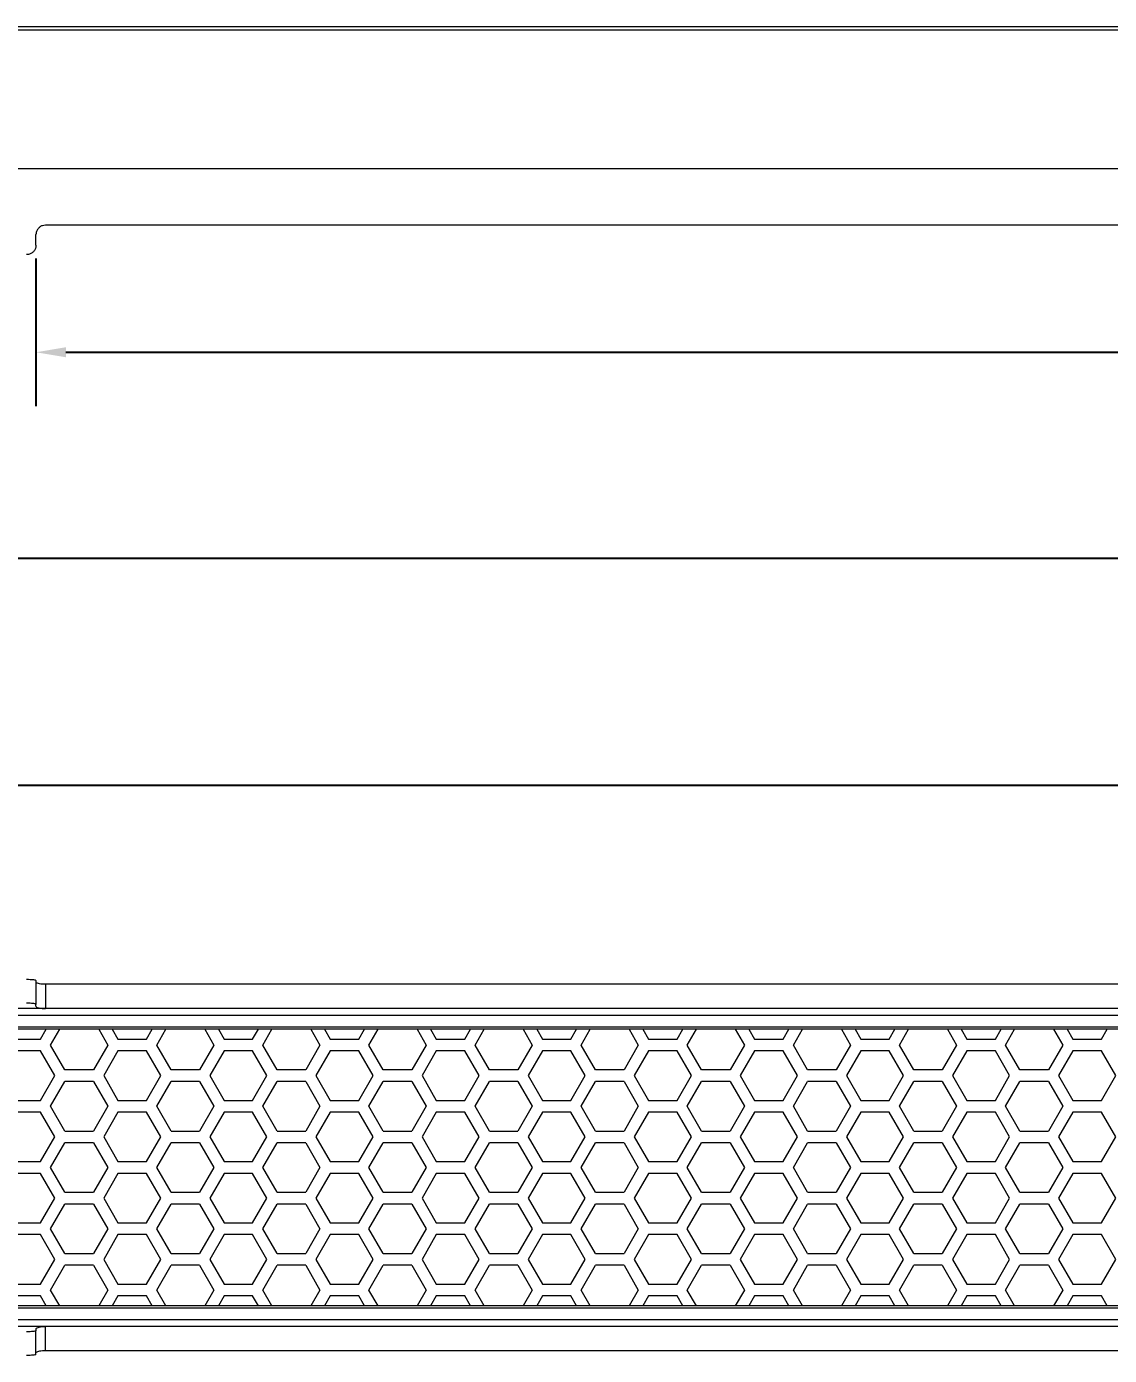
# Model space of a CAD drawing. Header units: inches. Extents: x 1.2 to 19.3, y 1.6 to 9.9.
# Drawn here: x 6.634 to 10.254, y 1.573 to 6.015 of the extents above; entities that cross this region are included whole.
import ezdxf

# ---------------------------------------------------------------- set-up
doc = ezdxf.new("R2010")
doc.units = ezdxf.units.IN
doc.header["$MEASUREMENT"] = 0
doc.layers.get('Defpoints').update_dxf_attribs({"color": 1})
doc.layers.add('Honeycomb', color=7, linetype='Continuous')
doc.styles.get("Standard").update_dxf_attribs({"font": 'Arial.ttf'})
doc.dimstyles.new('.1 DIM', dxfattribs={"dimscale": 0, "dimtxt": 0.1, "dimasz": 0.1, "dimexe": 0.18, "dimexo": 0.0625, "dimgap": 0.09, "dimtad": 0, "dimtih": 1, "dimtoh": 1, "dimdec": 5, "dimzin": 0, "dimdsep": 46, "dimlunit": 4, "dimtxsty": 'Standard', "dimcen": 0.09, "dimadec": 0, "dimazin": 0, "dimtfac": 1, "dimtdec": 5, "dimtofl": 0, "dimtmove": 0, "dimatfit": 3, "dimfxl": 1, "dimtolj": 1, "dimtzin": 0, "dimarcsym": 0})

# ---------------------------------------------------------------- blocks, each defined once
blk = doc.blocks.new('*D124')
at = {"layer": 'Defpoints', "color": 0, "lineweight": -2, "transparency": 16777216}
for p, q in [((6.6657, 5.2391), (6.6657, 4.7461)), ((14.9334, 5.2391), (14.9334, 4.7461)), ((6.7657, 4.9261), (10.331, 4.9261)), ((14.8334, 4.9261), (11.2681, 4.9261))]:
    blk.add_line(p, q, dxfattribs=at)
at = {"layer": 'Defpoints', "color": 0, "transparency": 16777216}
for p in [(6.6657, 5.3016), (14.9334, 5.3016), (14.9334, 4.9261)]:
    blk.add_point(p, dxfattribs=at)
for points in [[(6.7657, 4.9428), (6.7657, 4.9094), (6.6657, 4.9261)], [(14.8334, 4.9428), (14.8334, 4.9094), (14.9334, 4.9261)]]:
    blk.add_solid(points, dxfattribs=at)
at = {"layer": 'Defpoints', "color": 0, "transparency": 16777216, "char_height": 0.1, "attachment_point": 5}
for s, insert in [('\\A1;8{\\H1x;\\S9/32;}"', (10.7996, 5.1344)), ('\\A1;[210.00 mm]', (10.7996, 4.7724))]:
    blk.add_mtext(s, dxfattribs=dict(at, insert=insert))
blk = doc.blocks.new('*D125')
at = {"layer": 'Defpoints', "color": 0, "lineweight": -2, "transparency": 16777216}
for p, q in [((6.4295, 5.1899), (6.4295, 4.0573)), ((15.1696, 5.1899), (15.1696, 4.0573)), ((6.5295, 4.2373), (10.331, 4.2373)), ((15.0696, 4.2373), (11.2681, 4.2373))]:
    blk.add_line(p, q, dxfattribs=at)
at = {"layer": 'Defpoints', "color": 0, "transparency": 16777216}
for p in [(6.4295, 5.2524), (15.1696, 5.2524), (6.4295, 4.2373)]:
    blk.add_point(p, dxfattribs=at)
for points in [[(6.5295, 4.254), (6.5295, 4.2206), (6.4295, 4.2373)], [(15.0696, 4.254), (15.0696, 4.2206), (15.1696, 4.2373)]]:
    blk.add_solid(points, dxfattribs=at)
at = {"layer": 'Defpoints', "color": 0, "transparency": 16777216, "char_height": 0.1, "attachment_point": 5}
for s, insert in [('\\A1;8{\\H1x;\\S3/4;}"', (10.7996, 4.4442)), ('\\A1;[222.00 mm]', (10.7996, 4.0836))]:
    blk.add_mtext(s, dxfattribs=dict(at, insert=insert))
blk = doc.blocks.new('*D126')
at = {"layer": 'Defpoints', "color": 0, "lineweight": -2, "transparency": 16777216}
for p, q in [((6.1933, 5.2391), (6.1933, 3.2994)), ((15.4059, 5.2391), (15.4059, 3.2994)), ((6.2933, 3.4794), (10.331, 3.4794)), ((15.3059, 3.4794), (11.2681, 3.4794))]:
    blk.add_line(p, q, dxfattribs=at)
at = {"layer": 'Defpoints', "color": 0, "transparency": 16777216}
for p in [(6.1933, 5.3016), (15.4059, 5.3016), (6.1933, 3.4794)]:
    blk.add_point(p, dxfattribs=at)
for points in [[(6.2933, 3.4961), (6.2933, 3.4628), (6.1933, 3.4794)], [(15.3059, 3.4961), (15.3059, 3.4628), (15.4059, 3.4794)]]:
    blk.add_solid(points, dxfattribs=at)
at = {"layer": 'Defpoints', "color": 0, "transparency": 16777216, "char_height": 0.1, "attachment_point": 5}
for s, insert in [('\\A1;9{\\H1x;\\S7/32;}"', (10.7996, 3.6864)), ('\\A1;[234.00 mm]', (10.7996, 3.3258))]:
    blk.add_mtext(s, dxfattribs=dict(at, insert=insert))

msp = doc.modelspace()

# ---------------------------------------------------------------- linework, layer by layer
at = {"layer": 'Honeycomb', "linetype": 'Continuous', "lineweight": 15}
for p, q in [((4.844844, 6.014657), (16.754288, 6.014657)), ((16.754288, 6.002844), (4.844844, 6.002844)), ((16.754288, 5.539556), (4.844844, 5.539556)), ((14.901927, 5.350783), (6.697206, 5.350783)), ((6.665709, 5.283852), (6.665709, 5.319287)), ((6.665709, 2.825909), (6.665709, 2.746428)), ((6.697206, 2.81361), (6.697206, 2.732292)), ((14.901927, 2.81361), (6.697206, 2.81361)), ((6.697206, 2.732292), (6.508229, 2.732292)), ((15.090903, 2.709678), (6.508229, 2.709678)), ((6.665709, 2.740027), (6.665709, 2.746428)), ((14.901927, 2.732292), (6.697206, 2.732292)), ((16.722792, 2.67067), (4.87634, 2.67067)), ((16.722792, 2.663125), (4.87634, 2.663125)), ((6.585097, 2.630251), (6.680617, 2.630251)), ((6.680617, 2.630251), (6.699598, 2.663125)), ((6.714713, 2.610565), (6.745058, 2.663125)), ((6.875303, 2.663125), (6.905648, 2.610565)), ((6.920764, 2.663125), (6.939744, 2.630251)), ((6.939744, 2.630251), (7.035264, 2.630251)), ((7.035264, 2.630251), (7.054243, 2.663125)), ((7.069359, 2.610565), (7.099704, 2.663125)), ((7.229949, 2.663125), (7.260293, 2.610565)), ((7.275409, 2.663125), (7.294389, 2.630251)), ((7.294389, 2.630251), (7.389909, 2.630251)), ((7.389909, 2.630251), (7.408888, 2.663125)), ((7.424004, 2.610565), (7.45435, 2.663125)), ((7.584594, 2.663125), (7.614939, 2.610565)), ((7.630054, 2.663125), (7.649034, 2.630251)), ((7.649034, 2.630251), (7.744554, 2.630251)), ((7.744554, 2.630251), (7.763534, 2.663125)), ((7.77865, 2.610565), (7.808995, 2.663125)), ((7.939239, 2.663125), (7.969584, 2.610565)), ((7.9847, 2.663125), (8.00368, 2.630251)), ((8.00368, 2.630251), (8.0992, 2.630251)), ((8.0992, 2.630251), (8.11818, 2.663125)), ((8.133295, 2.610565), (8.16364, 2.663125)), ((8.293885, 2.663125), (8.32423, 2.610565)), ((8.339346, 2.663125), (8.358326, 2.630251)), ((8.358326, 2.630251), (8.453845, 2.630251)), ((8.453845, 2.630251), (8.472825, 2.663125)), ((8.487941, 2.610565), (8.518286, 2.663125)), ((8.648531, 2.663125), (8.678876, 2.610565)), ((8.693991, 2.663125), (8.712971, 2.630251)), ((8.712971, 2.630251), (8.808491, 2.630251)), ((8.808491, 2.630251), (8.827471, 2.663125)), ((8.842587, 2.610565), (8.872932, 2.663125)), ((9.003176, 2.663125), (9.033521, 2.610565)), ((9.048637, 2.663125), (9.067616, 2.630251)), ((9.067616, 2.630251), (9.163136, 2.630251)), ((9.163136, 2.630251), (9.182117, 2.663125)), ((9.197232, 2.610565), (9.227577, 2.663125)), ((9.357822, 2.663125), (9.388167, 2.610565)), ((9.403283, 2.663125), (9.422262, 2.630251)), ((9.422262, 2.630251), (9.517782, 2.630251)), ((9.517782, 2.630251), (9.536762, 2.663125)), ((9.551878, 2.610565), (9.582223, 2.663125)), ((9.712467, 2.663125), (9.742812, 2.610565)), ((9.757928, 2.663125), (9.776908, 2.630251)), ((9.776908, 2.630251), (9.872428, 2.630251)), ((9.872428, 2.630251), (9.891407, 2.663125)), ((9.906523, 2.610565), (9.936868, 2.663125)), ((10.067113, 2.663125), (10.097458, 2.610565)), ((10.112573, 2.663125), (10.131553, 2.630251)), ((10.131553, 2.630251), (10.227073, 2.630251)), ((10.227073, 2.630251), (10.246053, 2.663125)), ((6.680617, 2.590881), (6.585097, 2.590881)), ((6.728352, 2.508202), (6.680617, 2.590881)), ((6.762447, 2.527888), (6.714713, 2.610565)), ((6.905648, 2.610565), (6.857914, 2.527888)), ((6.939744, 2.590881), (6.89201, 2.508202)), ((7.035264, 2.590881), (6.939744, 2.590881)), ((7.082997, 2.508202), (7.035264, 2.590881)), ((7.117092, 2.527888), (7.069359, 2.610565)), ((7.260293, 2.610565), (7.212559, 2.527888)), ((7.294389, 2.590881), (7.246655, 2.508202)), ((7.389909, 2.590881), (7.294389, 2.590881)), ((7.437643, 2.508202), (7.389909, 2.590881)), ((7.471738, 2.527888), (7.424004, 2.610565)), ((7.614939, 2.610565), (7.567206, 2.527888)), ((7.649034, 2.590881), (7.601301, 2.508202)), ((7.744554, 2.590881), (7.649034, 2.590881)), ((7.792288, 2.508202), (7.744554, 2.590881)), ((7.826384, 2.527888), (7.77865, 2.610565)), ((7.969584, 2.610565), (7.921851, 2.527888)), ((8.00368, 2.590881), (7.955946, 2.508202)), ((8.0992, 2.590881), (8.00368, 2.590881)), ((8.146934, 2.508202), (8.0992, 2.590881)), ((8.181029, 2.527888), (8.133295, 2.610565)), ((8.32423, 2.610565), (8.276497, 2.527888)), ((8.358326, 2.590881), (8.310592, 2.508202)), ((8.453845, 2.590881), (8.358326, 2.590881)), ((8.501579, 2.508202), (8.453845, 2.590881)), ((8.535675, 2.527888), (8.487941, 2.610565)), ((8.678876, 2.610565), (8.631142, 2.527888)), ((8.712971, 2.590881), (8.665237, 2.508202)), ((8.808491, 2.590881), (8.712971, 2.590881)), ((8.856225, 2.508202), (8.808491, 2.590881)), ((8.89032, 2.527888), (8.842587, 2.610565)), ((9.033521, 2.610565), (8.985787, 2.527888)), ((9.067616, 2.590881), (9.019883, 2.508202)), ((9.163136, 2.590881), (9.067616, 2.590881)), ((9.21087, 2.508202), (9.163136, 2.590881)), ((9.244965, 2.527888), (9.197232, 2.610565)), ((9.388167, 2.610565), (9.340433, 2.527888)), ((9.422262, 2.590881), (9.374529, 2.508202)), ((9.517782, 2.590881), (9.422262, 2.590881)), ((9.565516, 2.508202), (9.517782, 2.590881)), ((9.599611, 2.527888), (9.551878, 2.610565)), ((9.742812, 2.610565), (9.695078, 2.527888)), ((9.776908, 2.590881), (9.729174, 2.508202)), ((9.872428, 2.590881), (9.776908, 2.590881)), ((9.920161, 2.508202), (9.872428, 2.590881)), ((9.954257, 2.527888), (9.906523, 2.610565)), ((10.097458, 2.610565), (10.049724, 2.527888)), ((10.131553, 2.590881), (10.08382, 2.508202)), ((10.227073, 2.590881), (10.131553, 2.590881)), ((10.274807, 2.508202), (10.227073, 2.590881)), ((6.680617, 2.425526), (6.728352, 2.508202)), ((6.714713, 2.405842), (6.762447, 2.488519)), ((6.857914, 2.527888), (6.762447, 2.527888)), ((6.857914, 2.488519), (6.762447, 2.488519)), ((6.857914, 2.488519), (6.905648, 2.405842)), ((6.89201, 2.508202), (6.939744, 2.425526)), ((7.035264, 2.425526), (7.082997, 2.508202)), ((7.069359, 2.405842), (7.117092, 2.488519)), ((7.212559, 2.527888), (7.117092, 2.527888)), ((7.212559, 2.488519), (7.117092, 2.488519)), ((7.212559, 2.488519), (7.260293, 2.405842)), ((7.246655, 2.508202), (7.294389, 2.425526)), ((7.389909, 2.425526), (7.437643, 2.508202)), ((7.424004, 2.405842), (7.471738, 2.488519)), ((7.567206, 2.527888), (7.471738, 2.527888)), ((7.567206, 2.488519), (7.471738, 2.488519)), ((7.567206, 2.488519), (7.614939, 2.405842)), ((7.601301, 2.508202), (7.649034, 2.425526)), ((7.744554, 2.425526), (7.792288, 2.508202)), ((7.77865, 2.405842), (7.826384, 2.488519)), ((7.921851, 2.527888), (7.826384, 2.527888)), ((7.921851, 2.488519), (7.826384, 2.488519)), ((7.921851, 2.488519), (7.969584, 2.405842)), ((7.955946, 2.508202), (8.00368, 2.425526)), ((8.0992, 2.425526), (8.146934, 2.508202)), ((8.133295, 2.405842), (8.181029, 2.488519)), ((8.276497, 2.527888), (8.181029, 2.527888)), ((8.276497, 2.488519), (8.181029, 2.488519)), ((8.276497, 2.488519), (8.32423, 2.405842)), ((8.310592, 2.508202), (8.358326, 2.425526)), ((8.453845, 2.425526), (8.501579, 2.508202)), ((8.487941, 2.405842), (8.535675, 2.488519)), ((8.631142, 2.527888), (8.535675, 2.527888)), ((8.631142, 2.488519), (8.535675, 2.488519)), ((8.631142, 2.488519), (8.678876, 2.405842)), ((8.665237, 2.508202), (8.712971, 2.425526)), ((8.808491, 2.425526), (8.856225, 2.508202)), ((8.842587, 2.405842), (8.89032, 2.488519)), ((8.985787, 2.527888), (8.89032, 2.527888)), ((8.985787, 2.488519), (8.89032, 2.488519)), ((8.985787, 2.488519), (9.033521, 2.405842)), ((9.019883, 2.508202), (9.067616, 2.425526)), ((9.163136, 2.425526), (9.21087, 2.508202)), ((9.197232, 2.405842), (9.244965, 2.488519)), ((9.340433, 2.527888), (9.244965, 2.527888)), ((9.340433, 2.488519), (9.244965, 2.488519)), ((9.340433, 2.488519), (9.388167, 2.405842)), ((9.374529, 2.508202), (9.422262, 2.425526)), ((9.517782, 2.425526), (9.565516, 2.508202)), ((9.551878, 2.405842), (9.599611, 2.488519)), ((9.695078, 2.527888), (9.599611, 2.527888)), ((9.695078, 2.488519), (9.599611, 2.488519)), ((9.695078, 2.488519), (9.742812, 2.405842)), ((9.729174, 2.508202), (9.776908, 2.425526)), ((9.872428, 2.425526), (9.920161, 2.508202)), ((9.906523, 2.405842), (9.954257, 2.488519)), ((10.049724, 2.527888), (9.954257, 2.527888)), ((10.049724, 2.488519), (9.954257, 2.488519)), ((10.049724, 2.488519), (10.097458, 2.405842)), ((10.08382, 2.508202), (10.131553, 2.425526)), ((10.227073, 2.425526), (10.274807, 2.508202)), ((6.585097, 2.425526), (6.680617, 2.425526)), ((6.762447, 2.323165), (6.714713, 2.405842)), ((6.905648, 2.405842), (6.857914, 2.323165)), ((6.939744, 2.425526), (7.035264, 2.425526)), ((7.117092, 2.323165), (7.069359, 2.405842)), ((7.260293, 2.405842), (7.212559, 2.323165)), ((7.294389, 2.425526), (7.389909, 2.425526)), ((7.471738, 2.323165), (7.424004, 2.405842)), ((7.614939, 2.405842), (7.567206, 2.323165)), ((7.649034, 2.425526), (7.744554, 2.425526)), ((7.826384, 2.323165), (7.77865, 2.405842)), ((7.969584, 2.405842), (7.921851, 2.323165)), ((8.00368, 2.425526), (8.0992, 2.425526)), ((8.181029, 2.323165), (8.133295, 2.405842)), ((8.32423, 2.405842), (8.276497, 2.323165)), ((8.358326, 2.425526), (8.453845, 2.425526)), ((8.535675, 2.323165), (8.487941, 2.405842)), ((8.678876, 2.405842), (8.631142, 2.323165)), ((8.712971, 2.425526), (8.808491, 2.425526)), ((8.89032, 2.323165), (8.842587, 2.405842)), ((9.033521, 2.405842), (8.985787, 2.323165)), ((9.067616, 2.425526), (9.163136, 2.425526)), ((9.244965, 2.323165), (9.197232, 2.405842)), ((9.388167, 2.405842), (9.340433, 2.323165)), ((9.422262, 2.425526), (9.517782, 2.425526)), ((9.599611, 2.323165), (9.551878, 2.405842)), ((9.742812, 2.405842), (9.695078, 2.323165)), ((9.776908, 2.425526), (9.872428, 2.425526)), ((9.954257, 2.323165), (9.906523, 2.405842)), ((10.097458, 2.405842), (10.049724, 2.323165)), ((10.131553, 2.425526), (10.227073, 2.425526)), ((6.680617, 2.386156), (6.585097, 2.386156)), ((6.728352, 2.303479), (6.680617, 2.386156)), ((6.939744, 2.386156), (6.89201, 2.303479)), ((7.035264, 2.386156), (6.939744, 2.386156)), ((7.082997, 2.303479), (7.035264, 2.386156)), ((7.294389, 2.386156), (7.246655, 2.303479)), ((7.389909, 2.386156), (7.294389, 2.386156)), ((7.437643, 2.303479), (7.389909, 2.386156)), ((7.649034, 2.386156), (7.601301, 2.303479)), ((7.744554, 2.386156), (7.649034, 2.386156)), ((7.792288, 2.303479), (7.744554, 2.386156)), ((8.00368, 2.386156), (7.955946, 2.303479)), ((8.0992, 2.386156), (8.00368, 2.386156)), ((8.146934, 2.303479), (8.0992, 2.386156)), ((8.358326, 2.386156), (8.310592, 2.303479)), ((8.453845, 2.386156), (8.358326, 2.386156)), ((8.501579, 2.303479), (8.453845, 2.386156)), ((8.712971, 2.386156), (8.665237, 2.303479)), ((8.808491, 2.386156), (8.712971, 2.386156)), ((8.856225, 2.303479), (8.808491, 2.386156)), ((9.067616, 2.386156), (9.019883, 2.303479)), ((9.163136, 2.386156), (9.067616, 2.386156)), ((9.21087, 2.303479), (9.163136, 2.386156)), ((9.422262, 2.386156), (9.374529, 2.303479)), ((9.517782, 2.386156), (9.422262, 2.386156)), ((9.565516, 2.303479), (9.517782, 2.386156)), ((9.776908, 2.386156), (9.729174, 2.303479)), ((9.872428, 2.386156), (9.776908, 2.386156)), ((9.920161, 2.303479), (9.872428, 2.386156)), ((10.131553, 2.386156), (10.08382, 2.303479)), ((10.227073, 2.386156), (10.131553, 2.386156)), ((10.274807, 2.303479), (10.227073, 2.386156)), ((6.762447, 2.323165), (6.857914, 2.323165)), ((7.117092, 2.323165), (7.212559, 2.323165)), ((7.471738, 2.323165), (7.567206, 2.323165)), ((7.826384, 2.323165), (7.921851, 2.323165)), ((8.181029, 2.323165), (8.276497, 2.323165)), ((8.535675, 2.323165), (8.631142, 2.323165)), ((8.89032, 2.323165), (8.985787, 2.323165)), ((9.244965, 2.323165), (9.340433, 2.323165)), ((9.599611, 2.323165), (9.695078, 2.323165)), ((9.954257, 2.323165), (10.049724, 2.323165)), ((6.680617, 2.220802), (6.728352, 2.303479)), ((6.714713, 2.201116), (6.762447, 2.283793)), ((6.857914, 2.283793), (6.762447, 2.283793)), ((6.857914, 2.283793), (6.905648, 2.201116)), ((6.89201, 2.303479), (6.939744, 2.220802)), ((7.035264, 2.220802), (7.082997, 2.303479)), ((7.069359, 2.201116), (7.117092, 2.283793)), ((7.212559, 2.283793), (7.117092, 2.283793)), ((7.212559, 2.283793), (7.260293, 2.201116)), ((7.246655, 2.303479), (7.294389, 2.220802)), ((7.389909, 2.220802), (7.437643, 2.303479)), ((7.424004, 2.201116), (7.471738, 2.283793)), ((7.567206, 2.283793), (7.471738, 2.283793)), ((7.567206, 2.283793), (7.614939, 2.201116)), ((7.601301, 2.303479), (7.649034, 2.220802)), ((7.744554, 2.220802), (7.792288, 2.303479)), ((7.77865, 2.201116), (7.826384, 2.283793)), ((7.921851, 2.283793), (7.826384, 2.283793)), ((7.921851, 2.283793), (7.969584, 2.201116)), ((7.955946, 2.303479), (8.00368, 2.220802)), ((8.0992, 2.220802), (8.146934, 2.303479)), ((8.133295, 2.201116), (8.181029, 2.283793)), ((8.276497, 2.283793), (8.181029, 2.283793)), ((8.276497, 2.283793), (8.32423, 2.201116)), ((8.310592, 2.303479), (8.358326, 2.220802)), ((8.453845, 2.220802), (8.501579, 2.303479)), ((8.487941, 2.201116), (8.535675, 2.283793)), ((8.631142, 2.283793), (8.535675, 2.283793)), ((8.631142, 2.283793), (8.678876, 2.201116)), ((8.665237, 2.303479), (8.712971, 2.220802)), ((8.808491, 2.220802), (8.856225, 2.303479)), ((8.842587, 2.201116), (8.89032, 2.283793)), ((8.985787, 2.283793), (8.89032, 2.283793)), ((8.985787, 2.283793), (9.033521, 2.201116)), ((9.019883, 2.303479), (9.067616, 2.220802)), ((9.163136, 2.220802), (9.21087, 2.303479)), ((9.197232, 2.201116), (9.244965, 2.283793)), ((9.340433, 2.283793), (9.244965, 2.283793)), ((9.340433, 2.283793), (9.388167, 2.201116)), ((9.374529, 2.303479), (9.422262, 2.220802)), ((9.517782, 2.220802), (9.565516, 2.303479)), ((9.551878, 2.201116), (9.599611, 2.283793)), ((9.695078, 2.283793), (9.599611, 2.283793)), ((9.695078, 2.283793), (9.742812, 2.201116)), ((9.729174, 2.303479), (9.776908, 2.220802)), ((9.872428, 2.220802), (9.920161, 2.303479)), ((9.906523, 2.201116), (9.954257, 2.283793)), ((10.049724, 2.283793), (9.954257, 2.283793)), ((10.049724, 2.283793), (10.097458, 2.201116)), ((10.08382, 2.303479), (10.131553, 2.220802)), ((10.227073, 2.220802), (10.274807, 2.303479)), ((6.585097, 2.220802), (6.680617, 2.220802)), ((6.939744, 2.220802), (7.035264, 2.220802)), ((7.294389, 2.220802), (7.389909, 2.220802)), ((7.649034, 2.220802), (7.744554, 2.220802)), ((8.00368, 2.220802), (8.0992, 2.220802)), ((8.358326, 2.220802), (8.453845, 2.220802)), ((8.712971, 2.220802), (8.808491, 2.220802)), ((9.067616, 2.220802), (9.163136, 2.220802)), ((9.422262, 2.220802), (9.517782, 2.220802)), ((9.776908, 2.220802), (9.872428, 2.220802)), ((10.131553, 2.220802), (10.227073, 2.220802)), ((6.680617, 2.181433), (6.585097, 2.181433)), ((6.728352, 2.098754), (6.680617, 2.181433)), ((6.762447, 2.11844), (6.714713, 2.201116)), ((6.905648, 2.201116), (6.857914, 2.11844)), ((6.939744, 2.181433), (6.89201, 2.098754)), ((7.035264, 2.181433), (6.939744, 2.181433)), ((7.082997, 2.098754), (7.035264, 2.181433)), ((7.117092, 2.11844), (7.069359, 2.201116)), ((7.260293, 2.201116), (7.212559, 2.11844)), ((7.294389, 2.181433), (7.246655, 2.098754)), ((7.389909, 2.181433), (7.294389, 2.181433)), ((7.437643, 2.098754), (7.389909, 2.181433)), ((7.471738, 2.11844), (7.424004, 2.201116)), ((7.614939, 2.201116), (7.567206, 2.11844)), ((7.649034, 2.181433), (7.601301, 2.098754)), ((7.744554, 2.181433), (7.649034, 2.181433)), ((7.792288, 2.098754), (7.744554, 2.181433)), ((7.826384, 2.11844), (7.77865, 2.201116)), ((7.969584, 2.201116), (7.921851, 2.11844)), ((8.00368, 2.181433), (7.955946, 2.098754)), ((8.0992, 2.181433), (8.00368, 2.181433)), ((8.146934, 2.098754), (8.0992, 2.181433)), ((8.181029, 2.11844), (8.133295, 2.201116)), ((8.32423, 2.201116), (8.276497, 2.11844)), ((8.358326, 2.181433), (8.310592, 2.098754)), ((8.453845, 2.181433), (8.358326, 2.181433)), ((8.501579, 2.098754), (8.453845, 2.181433)), ((8.535675, 2.11844), (8.487941, 2.201116)), ((8.678876, 2.201116), (8.631142, 2.11844)), ((8.712971, 2.181433), (8.665237, 2.098754)), ((8.808491, 2.181433), (8.712971, 2.181433)), ((8.856225, 2.098754), (8.808491, 2.181433)), ((8.89032, 2.11844), (8.842587, 2.201116)), ((9.033521, 2.201116), (8.985787, 2.11844)), ((9.067616, 2.181433), (9.019883, 2.098754)), ((9.163136, 2.181433), (9.067616, 2.181433)), ((9.21087, 2.098754), (9.163136, 2.181433)), ((9.244965, 2.11844), (9.197232, 2.201116)), ((9.388167, 2.201116), (9.340433, 2.11844)), ((9.422262, 2.181433), (9.374529, 2.098754)), ((9.517782, 2.181433), (9.422262, 2.181433)), ((9.565516, 2.098754), (9.517782, 2.181433)), ((9.599611, 2.11844), (9.551878, 2.201116)), ((9.742812, 2.201116), (9.695078, 2.11844)), ((9.776908, 2.181433), (9.729174, 2.098754)), ((9.872428, 2.181433), (9.776908, 2.181433)), ((9.920161, 2.098754), (9.872428, 2.181433)), ((9.954257, 2.11844), (9.906523, 2.201116)), ((10.097458, 2.201116), (10.049724, 2.11844)), ((10.131553, 2.181433), (10.08382, 2.098754)), ((10.227073, 2.181433), (10.131553, 2.181433)), ((10.274807, 2.098754), (10.227073, 2.181433)), ((6.680617, 2.016077), (6.728352, 2.098754)), ((6.762447, 2.11844), (6.857914, 2.11844)), ((6.89201, 2.098754), (6.939744, 2.016077)), ((7.035264, 2.016077), (7.082997, 2.098754)), ((7.117092, 2.11844), (7.212559, 2.11844)), ((7.246655, 2.098754), (7.294389, 2.016077)), ((7.389909, 2.016077), (7.437643, 2.098754)), ((7.471738, 2.11844), (7.567206, 2.11844)), ((7.601301, 2.098754), (7.649034, 2.016077)), ((7.744554, 2.016077), (7.792288, 2.098754)), ((7.826384, 2.11844), (7.921851, 2.11844)), ((7.955946, 2.098754), (8.00368, 2.016077)), ((8.0992, 2.016077), (8.146934, 2.098754)), ((8.181029, 2.11844), (8.276497, 2.11844)), ((8.310592, 2.098754), (8.358326, 2.016077)), ((8.453845, 2.016077), (8.501579, 2.098754)), ((8.535675, 2.11844), (8.631142, 2.11844)), ((8.665237, 2.098754), (8.712971, 2.016077)), ((8.808491, 2.016077), (8.856225, 2.098754)), ((8.89032, 2.11844), (8.985787, 2.11844)), ((9.019883, 2.098754), (9.067616, 2.016077)), ((9.163136, 2.016077), (9.21087, 2.098754)), ((9.244965, 2.11844), (9.340433, 2.11844)), ((9.374529, 2.098754), (9.422262, 2.016077)), ((9.517782, 2.016077), (9.565516, 2.098754)), ((9.599611, 2.11844), (9.695078, 2.11844)), ((9.729174, 2.098754), (9.776908, 2.016077)), ((9.872428, 2.016077), (9.920161, 2.098754)), ((9.954257, 2.11844), (10.049724, 2.11844)), ((10.08382, 2.098754), (10.131553, 2.016077)), ((10.227073, 2.016077), (10.274807, 2.098754)), ((6.714713, 1.996393), (6.762447, 2.07907)), ((6.857914, 2.07907), (6.762447, 2.07907)), ((6.857914, 2.07907), (6.905648, 1.996393)), ((7.069359, 1.996393), (7.117092, 2.07907)), ((7.212559, 2.07907), (7.117092, 2.07907)), ((7.212559, 2.07907), (7.260293, 1.996393)), ((7.424004, 1.996393), (7.471738, 2.07907)), ((7.567206, 2.07907), (7.471738, 2.07907)), ((7.567206, 2.07907), (7.614939, 1.996393)), ((7.77865, 1.996393), (7.826384, 2.07907)), ((7.921851, 2.07907), (7.826384, 2.07907)), ((7.921851, 2.07907), (7.969584, 1.996393)), ((8.133295, 1.996393), (8.181029, 2.07907)), ((8.276497, 2.07907), (8.181029, 2.07907)), ((8.276497, 2.07907), (8.32423, 1.996393)), ((8.487941, 1.996393), (8.535675, 2.07907)), ((8.631142, 2.07907), (8.535675, 2.07907)), ((8.631142, 2.07907), (8.678876, 1.996393)), ((8.842587, 1.996393), (8.89032, 2.07907)), ((8.985787, 2.07907), (8.89032, 2.07907)), ((8.985787, 2.07907), (9.033521, 1.996393)), ((9.197232, 1.996393), (9.244965, 2.07907)), ((9.340433, 2.07907), (9.244965, 2.07907)), ((9.340433, 2.07907), (9.388167, 1.996393)), ((9.551878, 1.996393), (9.599611, 2.07907)), ((9.695078, 2.07907), (9.599611, 2.07907)), ((9.695078, 2.07907), (9.742812, 1.996393)), ((9.906523, 1.996393), (9.954257, 2.07907)), ((10.049724, 2.07907), (9.954257, 2.07907)), ((10.049724, 2.07907), (10.097458, 1.996393)), ((6.585097, 2.016077), (6.680617, 2.016077)), ((6.939744, 2.016077), (7.035264, 2.016077)), ((7.294389, 2.016077), (7.389909, 2.016077)), ((7.649034, 2.016077), (7.744554, 2.016077)), ((8.00368, 2.016077), (8.0992, 2.016077)), ((8.358326, 2.016077), (8.453845, 2.016077)), ((8.712971, 2.016077), (8.808491, 2.016077)), ((9.067616, 2.016077), (9.163136, 2.016077)), ((9.422262, 2.016077), (9.517782, 2.016077)), ((9.776908, 2.016077), (9.872428, 2.016077)), ((10.131553, 2.016077), (10.227073, 2.016077)), ((6.680617, 1.976707), (6.585097, 1.976707)), ((6.728352, 1.894031), (6.680617, 1.976707)), ((6.762447, 1.913714), (6.714713, 1.996393)), ((6.905648, 1.996393), (6.857914, 1.913714)), ((6.939744, 1.976707), (6.89201, 1.894031)), ((7.035264, 1.976707), (6.939744, 1.976707)), ((7.082997, 1.894031), (7.035264, 1.976707)), ((7.117092, 1.913714), (7.069359, 1.996393)), ((7.260293, 1.996393), (7.212559, 1.913714)), ((7.294389, 1.976707), (7.246655, 1.894031)), ((7.389909, 1.976707), (7.294389, 1.976707)), ((7.437643, 1.894031), (7.389909, 1.976707)), ((7.471738, 1.913714), (7.424004, 1.996393)), ((7.614939, 1.996393), (7.567206, 1.913714)), ((7.649034, 1.976707), (7.601301, 1.894031)), ((7.744554, 1.976707), (7.649034, 1.976707)), ((7.792288, 1.894031), (7.744554, 1.976707)), ((7.826384, 1.913714), (7.77865, 1.996393)), ((7.969584, 1.996393), (7.921851, 1.913714)), ((8.00368, 1.976707), (7.955946, 1.894031)), ((8.0992, 1.976707), (8.00368, 1.976707)), ((8.146934, 1.894031), (8.0992, 1.976707)), ((8.181029, 1.913714), (8.133295, 1.996393)), ((8.32423, 1.996393), (8.276497, 1.913714)), ((8.358326, 1.976707), (8.310592, 1.894031)), ((8.453845, 1.976707), (8.358326, 1.976707)), ((8.501579, 1.894031), (8.453845, 1.976707)), ((8.535675, 1.913714), (8.487941, 1.996393)), ((8.678876, 1.996393), (8.631142, 1.913714)), ((8.712971, 1.976707), (8.665237, 1.894031)), ((8.808491, 1.976707), (8.712971, 1.976707)), ((8.856225, 1.894031), (8.808491, 1.976707)), ((8.89032, 1.913714), (8.842587, 1.996393)), ((9.033521, 1.996393), (8.985787, 1.913714)), ((9.067616, 1.976707), (9.019883, 1.894031)), ((9.163136, 1.976707), (9.067616, 1.976707)), ((9.21087, 1.894031), (9.163136, 1.976707)), ((9.244965, 1.913714), (9.197232, 1.996393)), ((9.388167, 1.996393), (9.340433, 1.913714)), ((9.422262, 1.976707), (9.374529, 1.894031)), ((9.517782, 1.976707), (9.422262, 1.976707)), ((9.565516, 1.894031), (9.517782, 1.976707)), ((9.599611, 1.913714), (9.551878, 1.996393)), ((9.742812, 1.996393), (9.695078, 1.913714)), ((9.776908, 1.976707), (9.729174, 1.894031)), ((9.872428, 1.976707), (9.776908, 1.976707)), ((9.920161, 1.894031), (9.872428, 1.976707)), ((9.954257, 1.913714), (9.906523, 1.996393)), ((10.097458, 1.996393), (10.049724, 1.913714)), ((10.131553, 1.976707), (10.08382, 1.894031)), ((10.227073, 1.976707), (10.131553, 1.976707)), ((10.274807, 1.894031), (10.227073, 1.976707)), ((6.762447, 1.913714), (6.857914, 1.913714)), ((7.117092, 1.913714), (7.212559, 1.913714)), ((7.471738, 1.913714), (7.567206, 1.913714)), ((7.826384, 1.913714), (7.921851, 1.913714)), ((8.181029, 1.913714), (8.276497, 1.913714)), ((8.535675, 1.913714), (8.631142, 1.913714)), ((8.89032, 1.913714), (8.985787, 1.913714)), ((9.244965, 1.913714), (9.340433, 1.913714)), ((9.599611, 1.913714), (9.695078, 1.913714)), ((9.954257, 1.913714), (10.049724, 1.913714)), ((6.680617, 1.811354), (6.728352, 1.894031)), ((6.714713, 1.791668), (6.762447, 1.874345)), ((6.857914, 1.874345), (6.762447, 1.874345)), ((6.857914, 1.874345), (6.905648, 1.791668)), ((6.89201, 1.894031), (6.939744, 1.811354)), ((7.035264, 1.811354), (7.082997, 1.894031)), ((7.069359, 1.791668), (7.117092, 1.874345)), ((7.212559, 1.874345), (7.117092, 1.874345)), ((7.212559, 1.874345), (7.260293, 1.791668)), ((7.246655, 1.894031), (7.294389, 1.811354)), ((7.389909, 1.811354), (7.437643, 1.894031)), ((7.424004, 1.791668), (7.471738, 1.874345)), ((7.567206, 1.874345), (7.471738, 1.874345)), ((7.567206, 1.874345), (7.614939, 1.791668)), ((7.601301, 1.894031), (7.649034, 1.811354)), ((7.744554, 1.811354), (7.792288, 1.894031)), ((7.77865, 1.791668), (7.826384, 1.874345)), ((7.921851, 1.874345), (7.826384, 1.874345)), ((7.921851, 1.874345), (7.969584, 1.791668)), ((7.955946, 1.894031), (8.00368, 1.811354)), ((8.0992, 1.811354), (8.146934, 1.894031)), ((8.133295, 1.791668), (8.181029, 1.874345)), ((8.276497, 1.874345), (8.181029, 1.874345)), ((8.276497, 1.874345), (8.32423, 1.791668)), ((8.310592, 1.894031), (8.358326, 1.811354)), ((8.453845, 1.811354), (8.501579, 1.894031)), ((8.487941, 1.791668), (8.535675, 1.874345)), ((8.631142, 1.874345), (8.535675, 1.874345)), ((8.631142, 1.874345), (8.678876, 1.791668)), ((8.665237, 1.894031), (8.712971, 1.811354)), ((8.808491, 1.811354), (8.856225, 1.894031)), ((8.842587, 1.791668), (8.89032, 1.874345)), ((8.985787, 1.874345), (8.89032, 1.874345)), ((8.985787, 1.874345), (9.033521, 1.791668)), ((9.019883, 1.894031), (9.067616, 1.811354)), ((9.163136, 1.811354), (9.21087, 1.894031)), ((9.197232, 1.791668), (9.244965, 1.874345)), ((9.340433, 1.874345), (9.244965, 1.874345)), ((9.340433, 1.874345), (9.388167, 1.791668)), ((9.374529, 1.894031), (9.422262, 1.811354)), ((9.517782, 1.811354), (9.565516, 1.894031)), ((9.551878, 1.791668), (9.599611, 1.874345)), ((9.695078, 1.874345), (9.599611, 1.874345)), ((9.695078, 1.874345), (9.742812, 1.791668)), ((9.729174, 1.894031), (9.776908, 1.811354)), ((9.872428, 1.811354), (9.920161, 1.894031)), ((9.906523, 1.791668), (9.954257, 1.874345)), ((10.049724, 1.874345), (9.954257, 1.874345)), ((10.049724, 1.874345), (10.097458, 1.791668)), ((10.08382, 1.894031), (10.131553, 1.811354)), ((10.227073, 1.811354), (10.274807, 1.894031)), ((6.585097, 1.811354), (6.680617, 1.811354)), ((6.745058, 1.73911), (6.714713, 1.791668)), ((6.905648, 1.791668), (6.875303, 1.73911)), ((6.939744, 1.811354), (7.035264, 1.811354)), ((7.099704, 1.73911), (7.069359, 1.791668)), ((7.260293, 1.791668), (7.229949, 1.73911)), ((7.294389, 1.811354), (7.389909, 1.811354)), ((7.45435, 1.73911), (7.424004, 1.791668)), ((7.614939, 1.791668), (7.584594, 1.73911)), ((7.649034, 1.811354), (7.744554, 1.811354)), ((7.808995, 1.73911), (7.77865, 1.791668)), ((7.969584, 1.791668), (7.939239, 1.73911)), ((8.00368, 1.811354), (8.0992, 1.811354)), ((8.16364, 1.73911), (8.133295, 1.791668)), ((8.32423, 1.791668), (8.293885, 1.73911)), ((8.358326, 1.811354), (8.453845, 1.811354)), ((8.518286, 1.73911), (8.487941, 1.791668)), ((8.678876, 1.791668), (8.648531, 1.73911)), ((8.712971, 1.811354), (8.808491, 1.811354)), ((8.872932, 1.73911), (8.842587, 1.791668)), ((9.033521, 1.791668), (9.003176, 1.73911)), ((9.067616, 1.811354), (9.163136, 1.811354)), ((9.227577, 1.73911), (9.197232, 1.791668)), ((9.388167, 1.791668), (9.357822, 1.73911)), ((9.422262, 1.811354), (9.517782, 1.811354)), ((9.582223, 1.73911), (9.551878, 1.791668)), ((9.742812, 1.791668), (9.712467, 1.73911)), ((9.776908, 1.811354), (9.872428, 1.811354)), ((9.936868, 1.73911), (9.906523, 1.791668)), ((10.097458, 1.791668), (10.067113, 1.73911)), ((10.131553, 1.811354), (10.227073, 1.811354)), ((16.722792, 1.73911), (4.87634, 1.73911)), ((6.680617, 1.771982), (6.585097, 1.771982)), ((6.699598, 1.73911), (6.680617, 1.771982)), ((6.939744, 1.771982), (6.920764, 1.73911)), ((7.035264, 1.771982), (6.939744, 1.771982)), ((7.054243, 1.73911), (7.035264, 1.771982)), ((7.294389, 1.771982), (7.275409, 1.73911)), ((7.389909, 1.771982), (7.294389, 1.771982)), ((7.408888, 1.73911), (7.389909, 1.771982)), ((7.649034, 1.771982), (7.630054, 1.73911)), ((7.744554, 1.771982), (7.649034, 1.771982)), ((7.763534, 1.73911), (7.744554, 1.771982)), ((8.00368, 1.771982), (7.9847, 1.73911)), ((8.0992, 1.771982), (8.00368, 1.771982)), ((8.11818, 1.73911), (8.0992, 1.771982)), ((8.358326, 1.771982), (8.339346, 1.73911)), ((8.453845, 1.771982), (8.358326, 1.771982)), ((8.472825, 1.73911), (8.453845, 1.771982)), ((8.712971, 1.771982), (8.693991, 1.73911)), ((8.808491, 1.771982), (8.712971, 1.771982)), ((8.827471, 1.73911), (8.808491, 1.771982)), ((9.067616, 1.771982), (9.048637, 1.73911)), ((9.163136, 1.771982), (9.067616, 1.771982)), ((9.182117, 1.73911), (9.163136, 1.771982)), ((9.422262, 1.771982), (9.403283, 1.73911)), ((9.517782, 1.771982), (9.422262, 1.771982)), ((9.536762, 1.73911), (9.517782, 1.771982)), ((9.776908, 1.771982), (9.757928, 1.73911)), ((9.872428, 1.771982), (9.776908, 1.771982)), ((9.891407, 1.73911), (9.872428, 1.771982)), ((10.131553, 1.771982), (10.112573, 1.73911)), ((10.227073, 1.771982), (10.131553, 1.771982)), ((10.246053, 1.73911), (10.227073, 1.771982)), ((16.722792, 1.731566), (4.87634, 1.731566)), ((15.090903, 1.692558), (6.508229, 1.692558)), ((6.697206, 1.669941), (6.508229, 1.669941)), ((6.665709, 1.662206), (6.665709, 1.655805)), ((6.665709, 1.576324), (6.665709, 1.655805)), ((6.697206, 1.588625), (6.697206, 1.669941)), ((14.901927, 1.669941), (6.697206, 1.669941)), ((14.901927, 1.588625), (6.697206, 1.588625))]:
    msp.add_line(p, q, dxfattribs=at)
for points, knots in [([(6.697206, 5.350783), (6.693733, 5.350448), (6.686789, 5.349779), (6.677508, 5.344558), (6.670364, 5.33683), (6.666332, 5.327926), (6.665893, 5.32184), (6.665709, 5.319287)], [0, 0, 0, 0, 0.20824438, 0.41641597, 0.62739359, 0.84368919, 1, 1, 1, 1]), ([(6.665709, 5.283852), (6.66536, 5.280304), (6.664662, 5.273207), (6.659199, 5.263735), (6.651156, 5.256618), (6.642313, 5.252883), (6.636499, 5.252505), (6.634214, 5.252356)], [0, 0, 0, 0, 0.21614226, 0.43232278, 0.6473245, 0.86138203, 1, 1, 1, 1]), ([(6.665709, 2.825909), (6.66536, 2.826346), (6.664662, 2.82722), (6.659199, 2.828183), (6.651156, 2.828812), (6.642313, 2.829112), (6.636499, 2.829139), (6.634214, 2.82915)], [0, 0, 0, 0, 0.21614226, 0.43232278, 0.6473245, 0.86138203, 1, 1, 1, 1]), ([(6.697206, 2.81361), (6.693733, 2.813691), (6.686789, 2.813852), (6.677508, 2.815083), (6.670364, 2.816816), (6.666332, 2.818684), (6.665893, 2.819843), (6.665709, 2.820329)], [0, 0, 0, 0, 0.20824438, 0.41641597, 0.62739359, 0.84368919, 1, 1, 1, 1]), ([(6.665709, 2.746428), (6.66536, 2.746929), (6.664661, 2.747932), (6.659186, 2.749032), (6.651131, 2.749758), (6.642291, 2.750095), (6.636488, 2.750128), (6.634214, 2.750141)], [0, 0, 0, 0, 0.21651849, 0.433182, 0.6483118, 0.86218342, 1, 1, 1, 1]), ([(6.665709, 2.740027), (6.666074, 2.739227), (6.666803, 2.737629), (6.672468, 2.735249), (6.680767, 2.733376), (6.689592, 2.732413), (6.695189, 2.732324), (6.697206, 2.732292)], [0, 0, 0, 0, 0.22179257, 0.44354615, 0.6641851, 0.87901512, 1, 1, 1, 1]), ([(6.665709, 1.655805), (6.66536, 1.655304), (6.664661, 1.654301), (6.659186, 1.653201), (6.651131, 1.652475), (6.642291, 1.652141), (6.636488, 1.652108), (6.634214, 1.652095)], [0, 0, 0, 0, 0.21651885, 0.43318272, 0.64831288, 0.86218319, 1, 1, 1, 1]), ([(6.665709, 1.662206), (6.666074, 1.663007), (6.666803, 1.664607), (6.672469, 1.666986), (6.680767, 1.668861), (6.689592, 1.66982), (6.695189, 1.669909), (6.697206, 1.669941)], [0, 0, 0, 0, 0.22180148, 0.44355381, 0.66419151, 0.87901581, 1, 1, 1, 1]), ([(6.665709, 1.576324), (6.66536, 1.575887), (6.664662, 1.575012), (6.659199, 1.574055), (6.651157, 1.573419), (6.642313, 1.573125), (6.636499, 1.573095), (6.634214, 1.573083)], [0, 0, 0, 0, 0.21614281, 0.43231957, 0.64732468, 0.86138128, 1, 1, 1, 1]), ([(6.697206, 1.588625), (6.693733, 1.588543), (6.686789, 1.58838), (6.677508, 1.58715), (6.670364, 1.585417), (6.666332, 1.583549), (6.665893, 1.58239), (6.665709, 1.581904)], [0, 0, 0, 0, 0.20824585, 0.41641705, 0.62739428, 0.84368948, 1, 1, 1, 1])]:
    msp.add_open_spline(points, degree=3, knots=knots, dxfattribs=at)

# ---------------------------------------------------------------- dimensions: what is measured, and where the dimension line sits
at = {"layer": 'Defpoints'}
for base, p1, p2, picture, middle in [((6.193269, 3.479426), (15.405863, 5.30157), (6.193269, 5.30157), '*D126', (10.799566, 3.479426)), ((14.933423, 4.926084), (6.665709, 5.30157), (14.933423, 5.30157), '*D124', (10.799566, 4.926084)), ((6.429489, 4.237289), (15.169643, 5.252356), (6.429489, 5.252356), '*D125', (10.799566, 4.237289))]:
    dim = msp.add_linear_dim(base=base, p1=p1, p2=p2, dimstyle='.1 DIM', override={"dimscale": 1, "dimpost": '\\X'}, dxfattribs=at)
    dim.commit()
    dim.dimension.update_dxf_attribs({"geometry": picture, "text_midpoint": middle})

doc.saveas('drawing.dxf')
